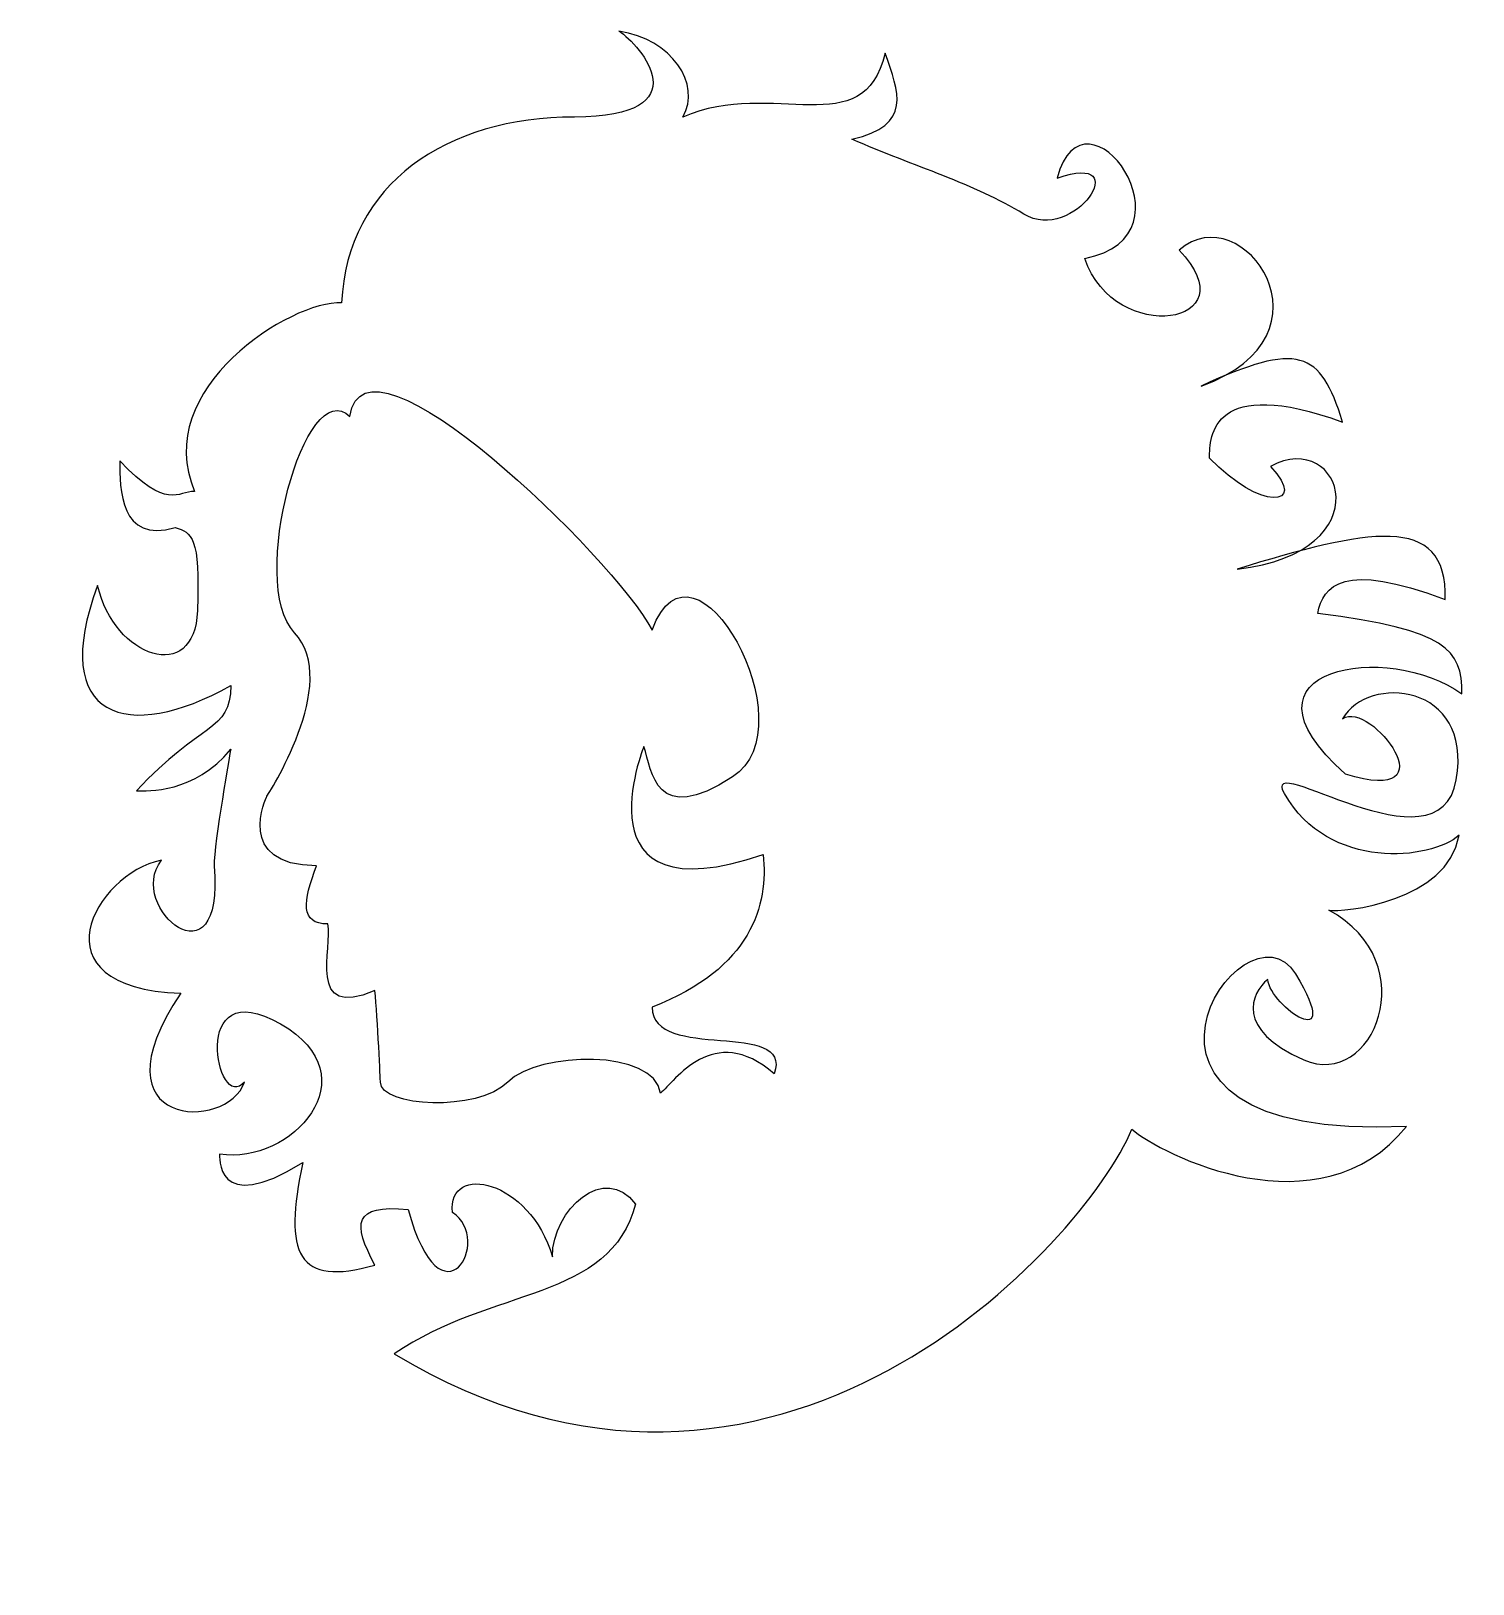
# Model space of a CAD drawing. Header units: centimetres. Extents: x -6.1 to 5.8, y -7.1 to 5.8.
import ezdxf

# ---------------------------------------------------------------- set-up
doc = ezdxf.new("R2010")
doc.units = ezdxf.units.CM
doc.header["$MEASUREMENT"] = 0
doc.layers.add('Camada 1', color=7, linetype='Continuous')

msp = doc.modelspace()

# ---------------------------------------------------------------- linework, layer by layer
at = {"layer": 'Camada 1'}
for points, knots in [([(-3.56781, 3.55206), (-3.52172, 4.5402), (-2.69455, 5.0917), (-1.63749, 5.0917), (-1.63749, 5.0917), (-0.58043, 5.0917), (-1.08605, 5.68915), (-1.26988, 5.80403), (-1.26988, 5.80403), (-0.83313, 5.73511), (-0.58046, 5.36747), (-0.74124, 5.09169), (-0.74124, 5.09169), (0.01706, 5.41342), (0.75231, 4.86193), (0.93614, 5.62022), (0.93614, 5.62022), (1.05108, 5.29849), (1.16601, 5.02276), (0.66039, 4.90788), (0.66039, 4.90788), (1.18905, 4.67804), (1.67163, 4.54024), (2.08522, 4.28743), (2.08522, 4.28743), (2.49882, 4.03462), (3.02732, 4.81596), (2.36094, 4.58614), (2.36094, 4.58614), (2.59073, 5.43641), (3.55588, 4.10357), (2.59073, 3.91973), (2.59073, 3.91973), (2.84354, 3.1844), (3.96958, 3.36823), (3.37207, 3.98865), (3.37207, 3.98865), (3.9006, 4.44826), (4.72777, 3.27631), (3.55588, 2.86264), (3.55588, 2.86264), (4.36011, 3.23033), (4.54394, 3.16141), (4.72777, 2.56387), (4.72777, 2.56387), (3.64766, 2.95455), (3.62475, 2.44899), (3.62475, 2.26516), (3.62475, 2.26516), (4.03848, 1.8286), (4.45205, 1.85156), (4.13037, 2.19624), (4.13037, 2.19624), (4.72777, 2.51792), (5.0726, 1.4839), (3.85465, 1.34597), (3.85465, 1.34597), (4.91169, 1.66773), (5.60101, 1.82854), (5.57809, 1.09324), (5.57809, 1.09324), (4.72777, 1.41492), (4.56698, 1.20812), (4.52105, 0.97836), (4.52105, 0.97836), (5.60113, 0.84043), (5.71596, 0.67954), (5.71596, 0.3119), (5.71596, 0.3119), (5.11842, 0.74852), (3.73971, 0.54169), (4.75079, -0.35451), (4.75079, -0.35451), (5.64696, -0.63023), (4.95751, 0.26594), (4.72777, 0.1051), (4.72777, 0.1051), (4.93459, 0.47279), (5.80785, 0.40379), (5.66998, -0.40047), (5.66998, -0.40047), (5.53213, -1.2047), (4.03856, -0.12469), (4.24528, -0.51535), (4.24528, -0.51535), (4.61295, -1.15876), (5.463, -1.06693), (5.69289, -0.86008), (5.69289, -0.86008), (5.60097, -1.41158), (4.72785, -1.50349), (4.61294, -1.48053), (4.61294, -1.48053), (5.41717, -1.91715), (4.98058, -2.97416), (4.40609, -2.7214), (4.40609, -2.7214), (3.8316, -2.46864), (3.96934, -2.16988), (4.10732, -2.05499), (4.10732, -2.05499), (4.13037, -2.28478), (4.75092, -2.6984), (4.33719, -2.00903), (4.33719, -2.00903), (3.92349, -1.31966), (2.45272, -3.41077), (5.25627, -3.27292), (5.25627, -3.27292), (4.54391, -4.16914), (3.21112, -3.50268), (2.98138, -3.29589), (2.98138, -3.29589), (2.5907, -4.23804), (0.01704, -7.06464), (-3.1311, -5.15729), (-3.1311, -5.15729), (-2.32695, -4.60577), (-1.33876, -4.7206), (-1.13191, -3.91634), (-1.13191, -3.91634), (-1.38472, -3.57169), (-1.82133, -3.9623), (-1.82133, -4.35298), (-1.82133, -4.35298), (-2.00514, -3.70957), (-2.69456, -3.57164), (-2.6485, -3.98529), (-2.6485, -3.98529), (-2.30391, -4.21513), (-2.74042, -4.97338), (-3.01624, -3.96232), (-3.01624, -3.96232), (-3.4759, -3.91636), (-3.4759, -4.07728), (-3.29207, -4.4219), (-3.29207, -4.4219), (-3.93543, -4.60579), (-4.05039, -4.32998), (-3.88947, -3.57169), (-3.88947, -3.57169), (-4.62485, -4.03124), (-4.57879, -3.50279), (-4.57879, -3.50279), (-4.57879, -3.50279), (-3.98139, -3.59471), (-3.31498, -2.85932), (-4.0733, -2.42273), (-4.0733, -2.42273), (-4.84178, -1.98035), (-4.60183, -3.18097), (-4.37207, -2.90525), (-4.37207, -2.90525), (-4.50992, -3.3189), (-5.6589, -3.29593), (-4.9006, -2.16992), (-4.9006, -2.16992), (-6.14147, -2.12399), (-5.61294, -1.18178), (-5.06139, -1.06692), (-5.06139, -1.06692), (-5.36016, -1.4576), (-4.53296, -2.14695), (-4.62488, -1.11288), (-4.62488, -1.11288), (-4.62488, -0.92907), (-4.4869, -0.14771), (-4.4869, -0.14771), (-4.4869, -0.14771), (-4.78567, -0.5154), (-5.17632, -0.49244), (-5.26824, -0.49244), (-5.26824, -0.49244), (-4.73971, 0.08205), (-4.4869, -0.00979), (-4.4869, 0.38082), (-4.4869, 0.38082), (-5.33711, -0.10175), (-6.00362, 0.10504), (-5.59003, 1.20804), (-5.59003, 1.20804), (-5.45205, 0.61058), (-4.78564, 0.38082), (-4.76262, 1.00127), (-4.76262, 1.00127), (-4.73971, 1.62172), (-4.80871, 1.64468), (-4.94656, 1.69064), (-4.94656, 1.69064), (-5.40609, 1.55279), (-5.40609, 2.01237), (-5.40609, 2.24214), (-5.40609, 2.24214), (-5.01554, 1.82849), (-4.92352, 1.98933), (-4.78564, 1.98933), (-4.78564, 1.98933), (-5.15328, 2.83969), (-3.98138, 3.57502), (-3.56781, 3.55206)], [0, 0, 0, 0, 0.01960784, 0.01960784, 0.01960784, 0.01960784, 0.03921569, 0.03921569, 0.03921569, 0.03921569, 0.05882353, 0.05882353, 0.05882353, 0.05882353, 0.07843137, 0.07843137, 0.07843137, 0.07843137, 0.09803922, 0.09803922, 0.09803922, 0.09803922, 0.11764706, 0.11764706, 0.11764706, 0.11764706, 0.1372549, 0.1372549, 0.1372549, 0.1372549, 0.15686275, 0.15686275, 0.15686275, 0.15686275, 0.17647059, 0.17647059, 0.17647059, 0.17647059, 0.19607843, 0.19607843, 0.19607843, 0.19607843, 0.21568627, 0.21568627, 0.21568627, 0.21568627, 0.23529412, 0.23529412, 0.23529412, 0.23529412, 0.25490196, 0.25490196, 0.25490196, 0.25490196, 0.2745098, 0.2745098, 0.2745098, 0.2745098, 0.29411765, 0.29411765, 0.29411765, 0.29411765, 0.31372549, 0.31372549, 0.31372549, 0.31372549, 0.33333333, 0.33333333, 0.33333333, 0.33333333, 0.35294118, 0.35294118, 0.35294118, 0.35294118, 0.37254902, 0.37254902, 0.37254902, 0.37254902, 0.39215686, 0.39215686, 0.39215686, 0.39215686, 0.41176471, 0.41176471, 0.41176471, 0.41176471, 0.43137255, 0.43137255, 0.43137255, 0.43137255, 0.45098039, 0.45098039, 0.45098039, 0.45098039, 0.47058824, 0.47058824, 0.47058824, 0.47058824, 0.49019608, 0.49019608, 0.49019608, 0.49019608, 0.50980392, 0.50980392, 0.50980392, 0.50980392, 0.52941176, 0.52941176, 0.52941176, 0.52941176, 0.54901961, 0.54901961, 0.54901961, 0.54901961, 0.56862745, 0.56862745, 0.56862745, 0.56862745, 0.58823529, 0.58823529, 0.58823529, 0.58823529, 0.60784314, 0.60784314, 0.60784314, 0.60784314, 0.62745098, 0.62745098, 0.62745098, 0.62745098, 0.64705882, 0.64705882, 0.64705882, 0.64705882, 0.66666667, 0.66666667, 0.66666667, 0.66666667, 0.68627451, 0.68627451, 0.68627451, 0.68627451, 0.70588235, 0.70588235, 0.70588235, 0.70588235, 0.7254902, 0.7254902, 0.7254902, 0.7254902, 0.74509804, 0.74509804, 0.74509804, 0.74509804, 0.76470588, 0.76470588, 0.76470588, 0.76470588, 0.78431373, 0.78431373, 0.78431373, 0.78431373, 0.80392157, 0.80392157, 0.80392157, 0.80392157, 0.82352941, 0.82352941, 0.82352941, 0.82352941, 0.84313725, 0.84313725, 0.84313725, 0.84313725, 0.8627451, 0.8627451, 0.8627451, 0.8627451, 0.88235294, 0.88235294, 0.88235294, 0.88235294, 0.90196078, 0.90196078, 0.90196078, 0.90196078, 0.92156863, 0.92156863, 0.92156863, 0.92156863, 0.94117647, 0.94117647, 0.94117647, 0.94117647, 0.96078431, 0.96078431, 0.96078431, 0.96078431, 1, 1, 1, 1]), ([(-1.06303, -0.12465), (-0.99416, -0.3315), (-0.97111, -0.79108), (-0.32765, -0.37746), (-0.32765, -0.37746), (0.31582, 0.03619), (-0.64933, 1.78255), (-0.99406, 0.84044), (-0.99406, 0.84044), (-1.31574, 1.43792), (-3.38404, 3.46019), (-3.49884, 2.60992), (-3.49884, 2.60992), (-3.86658, 2.97756), (-4.34916, 1.23104), (-3.9585, 0.81747), (-3.9585, 0.81747), (-3.56784, 0.40387), (-4.18816, -0.53831), (-4.18816, -0.53831), (-4.18816, -0.53831), (-4.18816, -0.53831), (-4.46388, -1.1128), (-3.77459, -1.1128), (-3.77459, -1.1128), (-3.88953, -1.41157), (-3.91244, -1.59537), (-3.68267, -1.59537), (-3.68267, -1.59537), (-3.63671, -1.77918), (-3.86661, -2.39962), (-3.29212, -2.14689), (-3.29212, -2.14689), (-3.26907, -2.37668), (-3.24606, -2.90519), (-3.24606, -2.90519), (-3.24606, -2.90519), (-3.24606, -3.11204), (-2.44191, -3.15795), (-2.189, -2.90519), (-2.189, -2.90519), (-1.93632, -2.65243), (-0.97118, -2.62952), (-0.92509, -2.99716), (-0.92509, -2.99716), (-0.81026, -2.90519), (-0.48858, -2.39965), (0.01701, -2.83627), (0.01701, -2.83627), (0.1778, -2.37669), (-0.9941, -2.74435), (-0.9941, -2.28477), (-0.9941, -2.28477), (-0.1668, -1.96309), (-0.02906, -1.43453), (-0.07488, -1.02091), (-0.07488, -1.02091), (-1.63752, -1.5494), (-1.06303, -0.12465), (-1.06303, -0.12465)], [0, 0, 0, 0, 0.0625, 0.0625, 0.0625, 0.0625, 0.125, 0.125, 0.125, 0.125, 0.1875, 0.1875, 0.1875, 0.1875, 0.25, 0.25, 0.25, 0.25, 0.3125, 0.3125, 0.3125, 0.3125, 0.375, 0.375, 0.375, 0.375, 0.4375, 0.4375, 0.4375, 0.4375, 0.5, 0.5, 0.5, 0.5, 0.5625, 0.5625, 0.5625, 0.5625, 0.625, 0.625, 0.625, 0.625, 0.6875, 0.6875, 0.6875, 0.6875, 0.75, 0.75, 0.75, 0.75, 0.8125, 0.8125, 0.8125, 0.8125, 0.875, 0.875, 0.875, 0.875, 1, 1, 1, 1])]:
    msp.add_open_spline(points, degree=3, knots=knots, dxfattribs=at)

doc.saveas('drawing.dxf')
